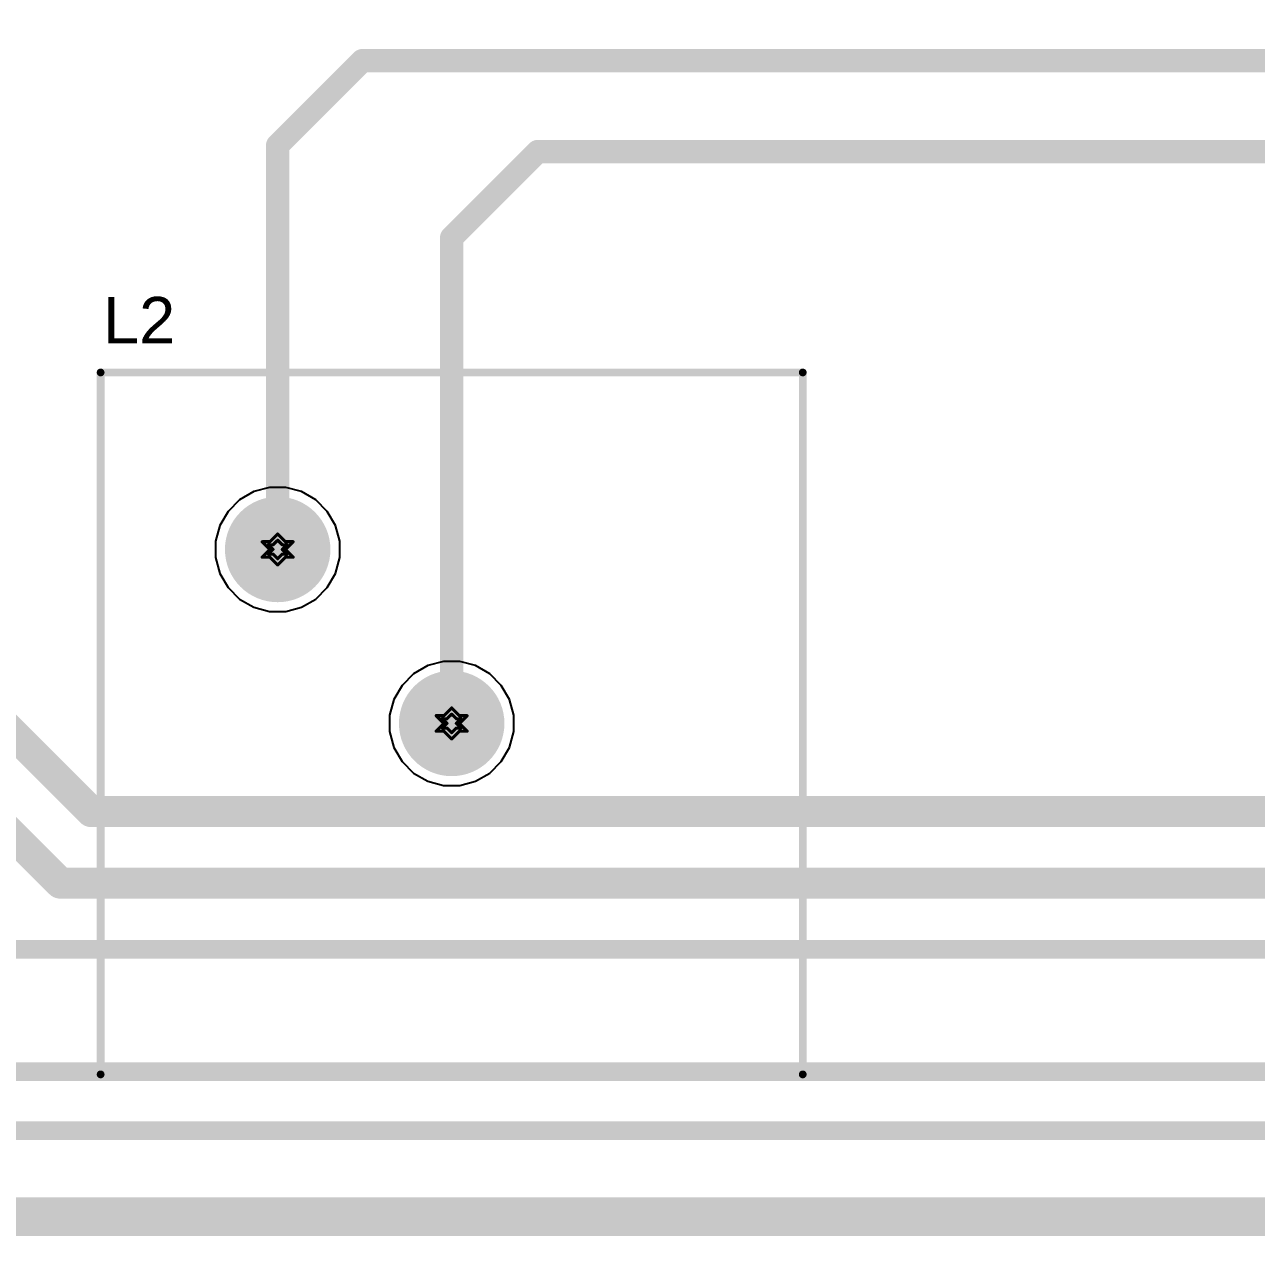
# Model space of a CAD drawing. Header units: inches. Extents: x 29 to 267, y 155 to 337.
# Drawn here: x 83.15 to 103.32, y 235.91 to 256.18 of the extents above; entities that cross this region are included whole.
import ezdxf

# ---------------------------------------------------------------- set-up
doc = ezdxf.new("R2010")
doc.units = ezdxf.units.IN
for name, color, linetype in [('Board Outline', 216, 'Continuous'), ('Bottom Layer', 5, 'Continuous'), ('Bottom Solder', 6, 'Continuous'), ('Drill Drawing', 1, 'Continuous'), ('Multi-Layer', 9, 'Continuous'), ('Pad Holes', 156, 'Continuous'), ('Top Layer', 1, 'Continuous'), ('Top Overlay', 2, 'Continuous'), ('Top Solder', 216, 'Continuous')]:
    doc.layers.add(name, color=color, linetype=linetype)
doc.styles.add('Arial', font='', dxfattribs={"height": 0.2})
doc.styles.get('Arial').set_extended_font_data('Arial')

# ---------------------------------------------------------------- blocks, each defined once
blk = doc.blocks.new('30NR_67')
at = {"layer": 'Bottom Layer'}
h = blk.add_hatch(color=5, dxfattribs=at)
edge = h.paths.add_edge_path()
edge.add_arc((-1.425, 1.425), 0.762, 0, 360)
h = blk.add_hatch(color=5, dxfattribs=at)
edge = h.paths.add_edge_path()
edge.add_arc((1.425, -1.425), 0.762, 0, 360)
at = {"layer": 'Bottom Solder'}
h = blk.add_hatch(color=6, dxfattribs=at)
edge = h.paths.add_edge_path()
edge.add_arc((-1.425, 1.425), 0.864, 0, 360)
h = blk.add_hatch(color=6, dxfattribs=at)
edge = h.paths.add_edge_path()
edge.add_arc((1.425, -1.425), 0.864, 0, 360)
at = {"layer": 'Multi-Layer'}
h = blk.add_hatch(color=9, dxfattribs=at)
edge = h.paths.add_edge_path()
edge.add_arc((-1.425, 1.425), 0.762, 0, 360)
h = blk.add_hatch(color=9, dxfattribs=at)
edge = h.paths.add_edge_path()
edge.add_arc((1.425, -1.425), 0.762, 0, 360)
at = {"layer": 'Pad Holes'}
h = blk.add_hatch(color=7, dxfattribs=at)
edge = h.paths.add_edge_path()
edge.add_arc((-1.425, 1.425), 0.4, 0, 360)
h = blk.add_hatch(color=7, dxfattribs=at)
edge = h.paths.add_edge_path()
edge.add_arc((1.425, -1.425), 0.4, 0, 360)
at = {"layer": 'Top Layer'}
h = blk.add_hatch(color=1, dxfattribs=at)
edge = h.paths.add_edge_path()
edge.add_arc((-1.425, 1.425), 0.762, 0, 360)
h = blk.add_hatch(color=1, dxfattribs=at)
edge = h.paths.add_edge_path()
edge.add_arc((1.425, -1.425), 0.762, 0, 360)
at = {"layer": 'Top Solder'}
h = blk.add_hatch(color=216, dxfattribs=at)
edge = h.paths.add_edge_path()
edge.add_arc((-1.425, 1.425), 0.864, 0, 360)
h = blk.add_hatch(color=216, dxfattribs=at)
edge = h.paths.add_edge_path()
edge.add_arc((1.425, -1.425), 0.864, 0, 360)
at = {"layer": 'Top Overlay', "const_width": 0.127}
for points in [[(-4.325, -7.175), (-4.325, 4.325)], [(-4.325, 4.325), (7.175, 4.325)], [(7.175, -7.175), (7.175, 4.325)], [(-4.325, -7.175), (7.175, -7.175)]]:
    blk.add_lwpolyline(points, dxfattribs=at)
at = {"layer": 'Top Overlay', "const_width": 0.0635}
for points in [[(-4.357, 4.325, 1), (-4.293, 4.325, 1)], [(-4.357, 4.325, 1), (-4.293, 4.325, 1)], [(7.143, 4.325, 1), (7.207, 4.325, 1)], [(7.143, 4.325, 1), (7.207, 4.325, 1)], [(-4.357, -7.175, 1), (-4.293, -7.175, 1)], [(-4.357, -7.175, 1), (-4.293, -7.175, 1)], [(7.143, -7.175, 1), (7.207, -7.175, 1)], [(7.143, -7.175, 1), (7.207, -7.175, 1)]]:
    blk.add_lwpolyline(points, format="xyb", close=True, dxfattribs=at)

msp = doc.modelspace()

# ---------------------------------------------------------------- linework, layer by layer
at = {"layer": 'Board Outline', "const_width": 0.254}
msp.add_lwpolyline([(55.145, 191.491, -2.452185), (125.145, 191.491)], format="xyb", dxfattribs=at)
at = {"layer": 'Bottom Layer'}
for p, q in [((87.161, 248.599), (86.902, 248.53)), ((87.428, 248.599), (87.161, 248.599)), ((87.687, 248.53), (87.428, 248.599)), ((86.671, 248.396), (86.482, 248.207)), ((86.902, 248.53), (86.671, 248.396)), ((87.918, 248.396), (87.687, 248.53)), ((88.108, 248.207), (87.918, 248.396)), ((86.482, 248.207), (86.348, 247.975)), ((88.241, 247.975), (88.108, 248.207)), ((86.348, 247.975), (86.279, 247.717)), ((88.311, 247.717), (88.241, 247.975)), ((86.279, 247.717), (86.279, 247.449)), ((88.311, 247.449), (88.311, 247.717)), ((86.279, 247.449), (86.348, 247.191)), ((88.241, 247.191), (88.311, 247.449)), ((86.348, 247.191), (86.482, 246.959)), ((88.108, 246.959), (88.241, 247.191)), ((86.482, 246.959), (86.671, 246.77)), ((87.918, 246.77), (88.108, 246.959)), ((86.671, 246.77), (86.902, 246.636)), ((87.687, 246.636), (87.918, 246.77)), ((86.902, 246.636), (87.161, 246.567)), ((87.161, 246.567), (87.428, 246.567)), ((87.428, 246.567), (87.687, 246.636)), ((90.011, 245.749), (89.752, 245.68)), ((90.278, 245.749), (90.011, 245.749)), ((90.537, 245.68), (90.278, 245.749)), ((89.521, 245.546), (89.332, 245.357)), ((89.752, 245.68), (89.521, 245.546)), ((90.768, 245.546), (90.537, 245.68)), ((90.958, 245.357), (90.768, 245.546)), ((89.332, 245.357), (89.198, 245.125)), ((91.091, 245.125), (90.958, 245.357)), ((89.198, 245.125), (89.129, 244.867)), ((91.161, 244.867), (91.091, 245.125)), ((89.129, 244.867), (89.129, 244.599)), ((91.161, 244.599), (91.161, 244.867)), ((89.129, 244.599), (89.198, 244.341)), ((91.091, 244.341), (91.161, 244.599)), ((89.198, 244.341), (89.332, 244.109)), ((90.958, 244.109), (91.091, 244.341)), ((89.332, 244.109), (89.521, 243.92)), ((90.768, 243.92), (90.958, 244.109)), ((89.521, 243.92), (89.752, 243.786)), ((90.537, 243.786), (90.768, 243.92)), ((89.752, 243.786), (90.011, 243.717)), ((90.011, 243.717), (90.278, 243.717)), ((90.278, 243.717), (90.537, 243.786))]:
    msp.add_line(p, q, dxfattribs=at)
at = {"layer": 'Drill Drawing', "const_width": 0.0508}
for points in [[(87.168, 247.71), (87.295, 247.837)], [(87.218, 247.659), (87.295, 247.735)], [(87.295, 247.837), (87.422, 247.71)], [(87.295, 247.735), (87.371, 247.659)], [(87.041, 247.71), (87.168, 247.583)], [(87.041, 247.71), (87.168, 247.71)], [(87.041, 247.456), (87.168, 247.583)], [(87.142, 247.659), (87.218, 247.583)], [(87.142, 247.659), (87.218, 247.659)], [(87.142, 247.507), (87.218, 247.583)], [(87.371, 247.659), (87.447, 247.659)], [(87.371, 247.583), (87.447, 247.659)], [(87.371, 247.583), (87.447, 247.507)], [(87.422, 247.71), (87.549, 247.71)], [(87.422, 247.583), (87.549, 247.71)], [(87.422, 247.583), (87.549, 247.456)], [(87.041, 247.456), (87.168, 247.456)], [(87.142, 247.507), (87.218, 247.507)], [(87.168, 247.456), (87.295, 247.329)], [(87.218, 247.507), (87.295, 247.431)], [(87.295, 247.431), (87.371, 247.507)], [(87.295, 247.329), (87.422, 247.456)], [(87.371, 247.507), (87.447, 247.507)], [(87.422, 247.456), (87.549, 247.456)], [(90.018, 244.86), (90.145, 244.987)], [(90.145, 244.987), (90.272, 244.86)], [(89.891, 244.86), (90.018, 244.733)], [(89.891, 244.86), (90.018, 244.86)], [(89.891, 244.606), (90.018, 244.733)], [(89.992, 244.809), (90.068, 244.733)], [(89.992, 244.809), (90.068, 244.809)], [(89.992, 244.657), (90.068, 244.733)], [(90.068, 244.809), (90.145, 244.885)], [(90.145, 244.885), (90.221, 244.809)], [(90.221, 244.809), (90.297, 244.809)], [(90.221, 244.733), (90.297, 244.809)], [(90.221, 244.733), (90.297, 244.657)], [(90.272, 244.86), (90.399, 244.86)], [(90.272, 244.733), (90.399, 244.86)], [(90.272, 244.733), (90.399, 244.606)], [(89.891, 244.606), (90.018, 244.606)], [(89.992, 244.657), (90.068, 244.657)], [(90.018, 244.606), (90.145, 244.479)], [(90.068, 244.657), (90.145, 244.581)], [(90.145, 244.581), (90.221, 244.657)], [(90.145, 244.479), (90.272, 244.606)], [(90.221, 244.657), (90.297, 244.657)], [(90.272, 244.606), (90.399, 244.606)]]:
    msp.add_lwpolyline(points, dxfattribs=at)
at = {"layer": 'Drill Drawing', "const_width": 0.0254}
for points in [[(87.282, 247.837, 1), (87.307, 247.837, 1)], [(87.282, 247.837, 1), (87.307, 247.837, 1)], [(87.282, 247.735, 1), (87.307, 247.735, 1)], [(87.282, 247.735, 1), (87.307, 247.735, 1)], [(87.028, 247.71, 1), (87.053, 247.71, 1)], [(87.028, 247.71, 1), (87.053, 247.71, 1)], [(87.129, 247.659, 1), (87.155, 247.659, 1)], [(87.129, 247.659, 1), (87.155, 247.659, 1)], [(87.155, 247.71, 1), (87.18, 247.71, 1)], [(87.155, 247.71, 1), (87.18, 247.71, 1)], [(87.155, 247.583, 1), (87.18, 247.583, 1)], [(87.155, 247.583, 1), (87.18, 247.583, 1)], [(87.206, 247.659, 1), (87.231, 247.659, 1)], [(87.206, 247.659, 1), (87.231, 247.659, 1)], [(87.206, 247.583, 1), (87.231, 247.583, 1)], [(87.206, 247.583, 1), (87.231, 247.583, 1)], [(87.358, 247.659, 1), (87.383, 247.659, 1)], [(87.358, 247.659, 1), (87.383, 247.659, 1)], [(87.358, 247.583, 1), (87.383, 247.583, 1)], [(87.358, 247.583, 1), (87.383, 247.583, 1)], [(87.409, 247.71, 1), (87.434, 247.71, 1)], [(87.409, 247.71, 1), (87.434, 247.71, 1)], [(87.409, 247.583, 1), (87.434, 247.583, 1)], [(87.409, 247.583, 1), (87.434, 247.583, 1)], [(87.434, 247.659, 1), (87.46, 247.659, 1)], [(87.434, 247.659, 1), (87.46, 247.659, 1)], [(87.536, 247.71, 1), (87.561, 247.71, 1)], [(87.536, 247.71, 1), (87.561, 247.71, 1)], [(87.028, 247.456, 1), (87.053, 247.456, 1)], [(87.028, 247.456, 1), (87.053, 247.456, 1)], [(87.129, 247.507, 1), (87.155, 247.507, 1)], [(87.129, 247.507, 1), (87.155, 247.507, 1)], [(87.155, 247.456, 1), (87.18, 247.456, 1)], [(87.155, 247.456, 1), (87.18, 247.456, 1)], [(87.206, 247.507, 1), (87.231, 247.507, 1)], [(87.206, 247.507, 1), (87.231, 247.507, 1)], [(87.282, 247.431, 1), (87.307, 247.431, 1)], [(87.282, 247.431, 1), (87.307, 247.431, 1)], [(87.282, 247.329, 1), (87.307, 247.329, 1)], [(87.282, 247.329, 1), (87.307, 247.329, 1)], [(87.358, 247.507, 1), (87.383, 247.507, 1)], [(87.358, 247.507, 1), (87.383, 247.507, 1)], [(87.409, 247.456, 1), (87.434, 247.456, 1)], [(87.409, 247.456, 1), (87.434, 247.456, 1)], [(87.434, 247.507, 1), (87.46, 247.507, 1)], [(87.434, 247.507, 1), (87.46, 247.507, 1)], [(87.536, 247.456, 1), (87.561, 247.456, 1)], [(87.536, 247.456, 1), (87.561, 247.456, 1)], [(90.132, 244.987, 1), (90.157, 244.987, 1)], [(90.132, 244.987, 1), (90.157, 244.987, 1)], [(89.878, 244.86, 1), (89.903, 244.86, 1)], [(89.878, 244.86, 1), (89.903, 244.86, 1)], [(89.979, 244.809, 1), (90.005, 244.809, 1)], [(89.979, 244.809, 1), (90.005, 244.809, 1)], [(90.005, 244.86, 1), (90.03, 244.86, 1)], [(90.005, 244.86, 1), (90.03, 244.86, 1)], [(90.005, 244.733, 1), (90.03, 244.733, 1)], [(90.005, 244.733, 1), (90.03, 244.733, 1)], [(90.056, 244.809, 1), (90.081, 244.809, 1)], [(90.056, 244.809, 1), (90.081, 244.809, 1)], [(90.056, 244.733, 1), (90.081, 244.733, 1)], [(90.056, 244.733, 1), (90.081, 244.733, 1)], [(90.132, 244.885, 1), (90.157, 244.885, 1)], [(90.132, 244.885, 1), (90.157, 244.885, 1)], [(90.208, 244.809, 1), (90.233, 244.809, 1)], [(90.208, 244.809, 1), (90.233, 244.809, 1)], [(90.208, 244.733, 1), (90.233, 244.733, 1)], [(90.208, 244.733, 1), (90.233, 244.733, 1)], [(90.259, 244.86, 1), (90.284, 244.86, 1)], [(90.259, 244.86, 1), (90.284, 244.86, 1)], [(90.259, 244.733, 1), (90.284, 244.733, 1)], [(90.259, 244.733, 1), (90.284, 244.733, 1)], [(90.284, 244.809, 1), (90.31, 244.809, 1)], [(90.284, 244.809, 1), (90.31, 244.809, 1)], [(90.386, 244.86, 1), (90.411, 244.86, 1)], [(90.386, 244.86, 1), (90.411, 244.86, 1)], [(89.878, 244.606, 1), (89.903, 244.606, 1)], [(89.878, 244.606, 1), (89.903, 244.606, 1)], [(89.979, 244.657, 1), (90.005, 244.657, 1)], [(89.979, 244.657, 1), (90.005, 244.657, 1)], [(90.005, 244.606, 1), (90.03, 244.606, 1)], [(90.005, 244.606, 1), (90.03, 244.606, 1)], [(90.056, 244.657, 1), (90.081, 244.657, 1)], [(90.056, 244.657, 1), (90.081, 244.657, 1)], [(90.132, 244.581, 1), (90.157, 244.581, 1)], [(90.132, 244.581, 1), (90.157, 244.581, 1)], [(90.208, 244.657, 1), (90.233, 244.657, 1)], [(90.208, 244.657, 1), (90.233, 244.657, 1)], [(90.259, 244.606, 1), (90.284, 244.606, 1)], [(90.259, 244.606, 1), (90.284, 244.606, 1)], [(90.284, 244.657, 1), (90.31, 244.657, 1)], [(90.284, 244.657, 1), (90.31, 244.657, 1)], [(90.386, 244.606, 1), (90.411, 244.606, 1)], [(90.386, 244.606, 1), (90.411, 244.606, 1)], [(90.132, 244.479, 1), (90.157, 244.479, 1)], [(90.132, 244.479, 1), (90.157, 244.479, 1)]]:
    msp.add_lwpolyline(points, format="xyb", close=True, dxfattribs=at)
at = {"layer": 'Top Layer'}
for points, const_width in [([(87.295, 254.205), (88.682, 255.592)], 0.381), ([(88.682, 255.592), (104.581, 255.592)], 0.381), ([(87.295, 247.583), (87.295, 254.205)], 0.381), ([(90.145, 252.692), (91.554, 254.102)], 0.381), ([(91.554, 254.102), (105.366, 254.102)], 0.381), ([(90.145, 244.733), (90.145, 252.692)], 0.381), ([(80.861, 246.669), (84.242, 243.288)], 0.508), ([(82.207, 243.644), (83.736, 242.116)], 0.508), ([(84.242, 243.288), (117.71, 243.288)], 0.508), ([(83.736, 242.116), (118.875, 242.116)], 0.508), ([(82.98, 241.033), (124.04, 241.033)], 0.305), ([(81.664, 239.027), (106.635, 239.027)], 0.305), ([(80.993, 238.061), (106.197, 238.061)], 0.305), ([(79.918, 236.652), (104.708, 236.652)], 0.635)]:
    msp.add_lwpolyline(points, dxfattribs=dict(at, const_width=const_width))
for points, const_width in [([(88.587, 255.592, 1), (88.777, 255.592, 1)], 0.191), ([(88.587, 255.592, 1), (88.777, 255.592, 1)], 0.191), ([(87.199, 254.205, 1), (87.39, 254.205, 1)], 0.191), ([(87.199, 254.205, 1), (87.39, 254.205, 1)], 0.191), ([(91.459, 254.102, 1), (91.65, 254.102, 1)], 0.191), ([(91.459, 254.102, 1), (91.65, 254.102, 1)], 0.191), ([(90.049, 252.692, 1), (90.24, 252.692, 1)], 0.191), ([(90.049, 252.692, 1), (90.24, 252.692, 1)], 0.191), ([(87.199, 247.583, 1), (87.39, 247.583, 1)], 0.191), ([(90.049, 244.733, 1), (90.24, 244.733, 1)], 0.191), ([(84.115, 243.288, 1), (84.369, 243.288, 1)], 0.254), ([(84.115, 243.288, 1), (84.369, 243.288, 1)], 0.254), ([(83.609, 242.116, 1), (83.863, 242.116, 1)], 0.254), ([(83.609, 242.116, 1), (83.863, 242.116, 1)], 0.254)]:
    msp.add_lwpolyline(points, format="xyb", close=True, dxfattribs=dict(at, const_width=const_width))

# ---------------------------------------------------------------- block references
msp.add_blockref('30NR_67', (88.72, 246.158))

# ---------------------------------------------------------------- texts
at = {"layer": 'Top Overlay', "style": 'Arial'}
msp.add_text('L2', height=0.762, dxfattribs=at).set_placement((84.433, 250.958))

doc.saveas('drawing.dxf')
